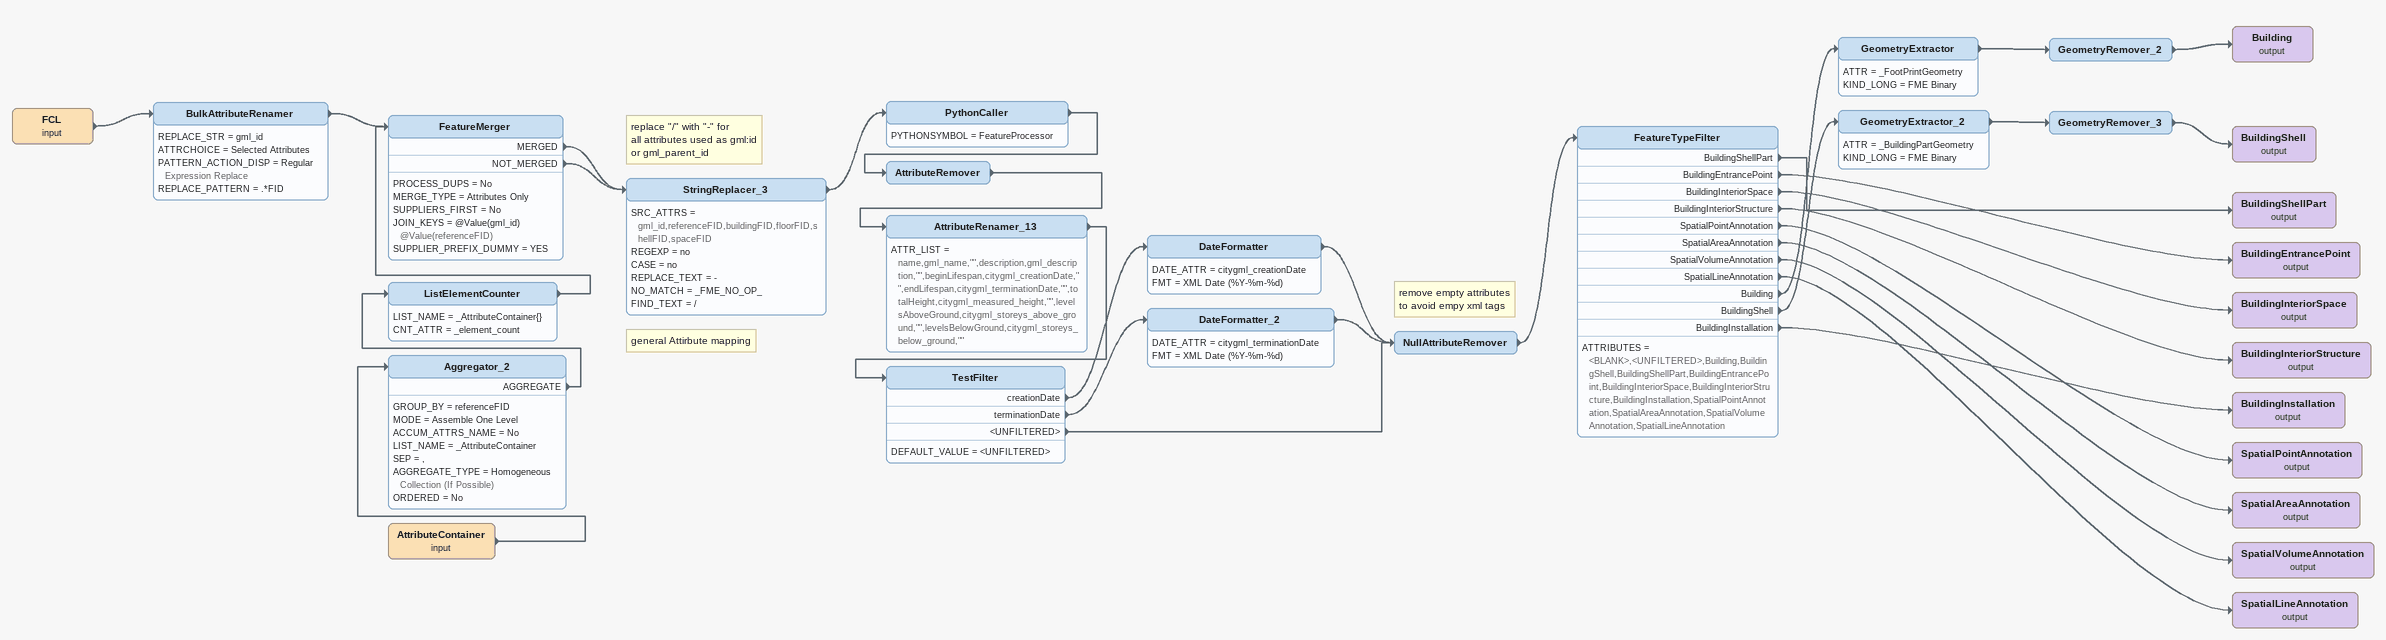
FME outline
FCL (input)
    -> BulkAttributeRenamer
BulkAttributeRenamer
    REPLACE_STR = gml_id
    ATTRCHOICE = Selected Attributes
    PATTERN_ACTION_DISP = Regular Expression Replace
    REPLACE_PATTERN = .*FID
    -> FeatureMerger
AttributeContainer (input)
    -> Aggregator_2
Aggregator_2
    GROUP_BY = referenceFID
    MODE = Assemble One Level
    ACCUM_ATTRS_NAME = No
    LIST_NAME = _AttributeContainer
    SEP = ,
    AGGREGATE_TYPE = Homogeneous Collection (If Possible)
    ORDERED = No
    AGGREGATE -> ListElementCounter
ListElementCounter
    LIST_NAME = _AttributeContainer{}
    CNT_ATTR = _element_count
    -> FeatureMerger
FeatureMerger
    PROCESS_DUPS = No
    MERGE_TYPE = Attributes Only
    SUPPLIERS_FIRST = No
    JOIN_KEYS = @Value(gml_id) @Value(referenceFID)
    SUPPLIER_PREFIX_DUMMY = YES
    MERGED -> StringReplacer_3
    NOT_MERGED -> StringReplacer_3
Note: replace "/" with "-" for / all attributes used as gml:id / or gml_parent_id
StringReplacer_3
    SRC_ATTRS = gml_id,referenceFID,buildingFID,floorFID,shellFID,spaceFID
    REGEXP = no
    CASE = no
    REPLACE_TEXT = -
    NO_MATCH = _FME_NO_OP_
    FIND_TEXT = /
    -> PythonCaller
PythonCaller
    PYTHONSYMBOL = FeatureProcessor
    -> AttributeRemover
AttributeRemover
    -> AttributeRenamer_13
Note: general Attirbute mapping
AttributeRenamer_13
    ATTR_LIST = name,gml_name,"",description,gml_description,"",beginLifespan,citygml_creationDate,"",endLifespan,citygml_terminationDate,"",totalHeight,citygml_measured_height,"",levelsAboveGround,citygml_storeys_above_ground,"",levelsBelowGround,citygml_storeys_below_ground,""
    -> TestFilter
TestFilter
    DEFAULT_VALUE = <UNFILTERED>
    creationDate -> DateFormatter
    terminationDate -> DateFormatter_2
    <UNFILTERED> -> NullAttributeRemover
DateFormatter
    DATE_ATTR = citygml_creationDate
    FMT = XML Date (%Y-%m-%d)
    -> NullAttributeRemover
DateFormatter_2
    DATE_ATTR = citygml_terminationDate
    FMT = XML Date (%Y-%m-%d)
    -> NullAttributeRemover
Note: remove empty attributes / to avoid empy xml tags
NullAttributeRemover
    -> FeatureTypeFilter
FeatureTypeFilter
    ATTRIBUTES = <BLANK>,<UNFILTERED>,Building,BuildingShell,BuildingShellPart,BuildingEntrancePoint,BuildingInteriorSpace,BuildingInteriorStructure,BuildingInstallation,SpatialPointAnnotation,SpatialAreaAnnotation,SpatialVolumeAnnotation,SpatialLineAnnotation
    BuildingShellPart -> BuildingShellPart (output)
    BuildingEntrancePoint -> BuildingEntrancePoint (output)
    BuildingInteriorSpace -> BuildingInteriorSpace (output)
    BuildingInteriorStructure -> BuildingInteriorStructure (output)
    SpatialPointAnnotation -> SpatialPointAnnotation (output)
    SpatialAreaAnnotation -> SpatialAreaAnnotation (output)
    SpatialVolumeAnnotation -> SpatialVolumeAnnotation (output)
    SpatialLineAnnotation -> SpatialLineAnnotation (output)
    Building -> GeometryExtractor
    BuildingShell -> GeometryExtractor_2
    BuildingInstallation -> BuildingInstallation (output)
GeometryExtractor
    ATTR = _FootPrintGeometry
    KIND_LONG = FME Binary
    -> GeometryRemover_2
GeometryRemover_2
    -> Building (output)
Building (output)
GeometryExtractor_2
    ATTR = _BuildingPartGeometry
    KIND_LONG = FME Binary
    -> GeometryRemover_3
GeometryRemover_3
    -> BuildingShell (output)
BuildingShell (output)
BuildingShellPart (output)
BuildingEntrancePoint (output)
BuildingInteriorSpace (output)
BuildingInteriorStructure (output)
BuildingInstallation (output)
SpatialPointAnnotation (output)
SpatialAreaAnnotation (output)
SpatialVolumeAnnotation (output)
SpatialLineAnnotation (output)
